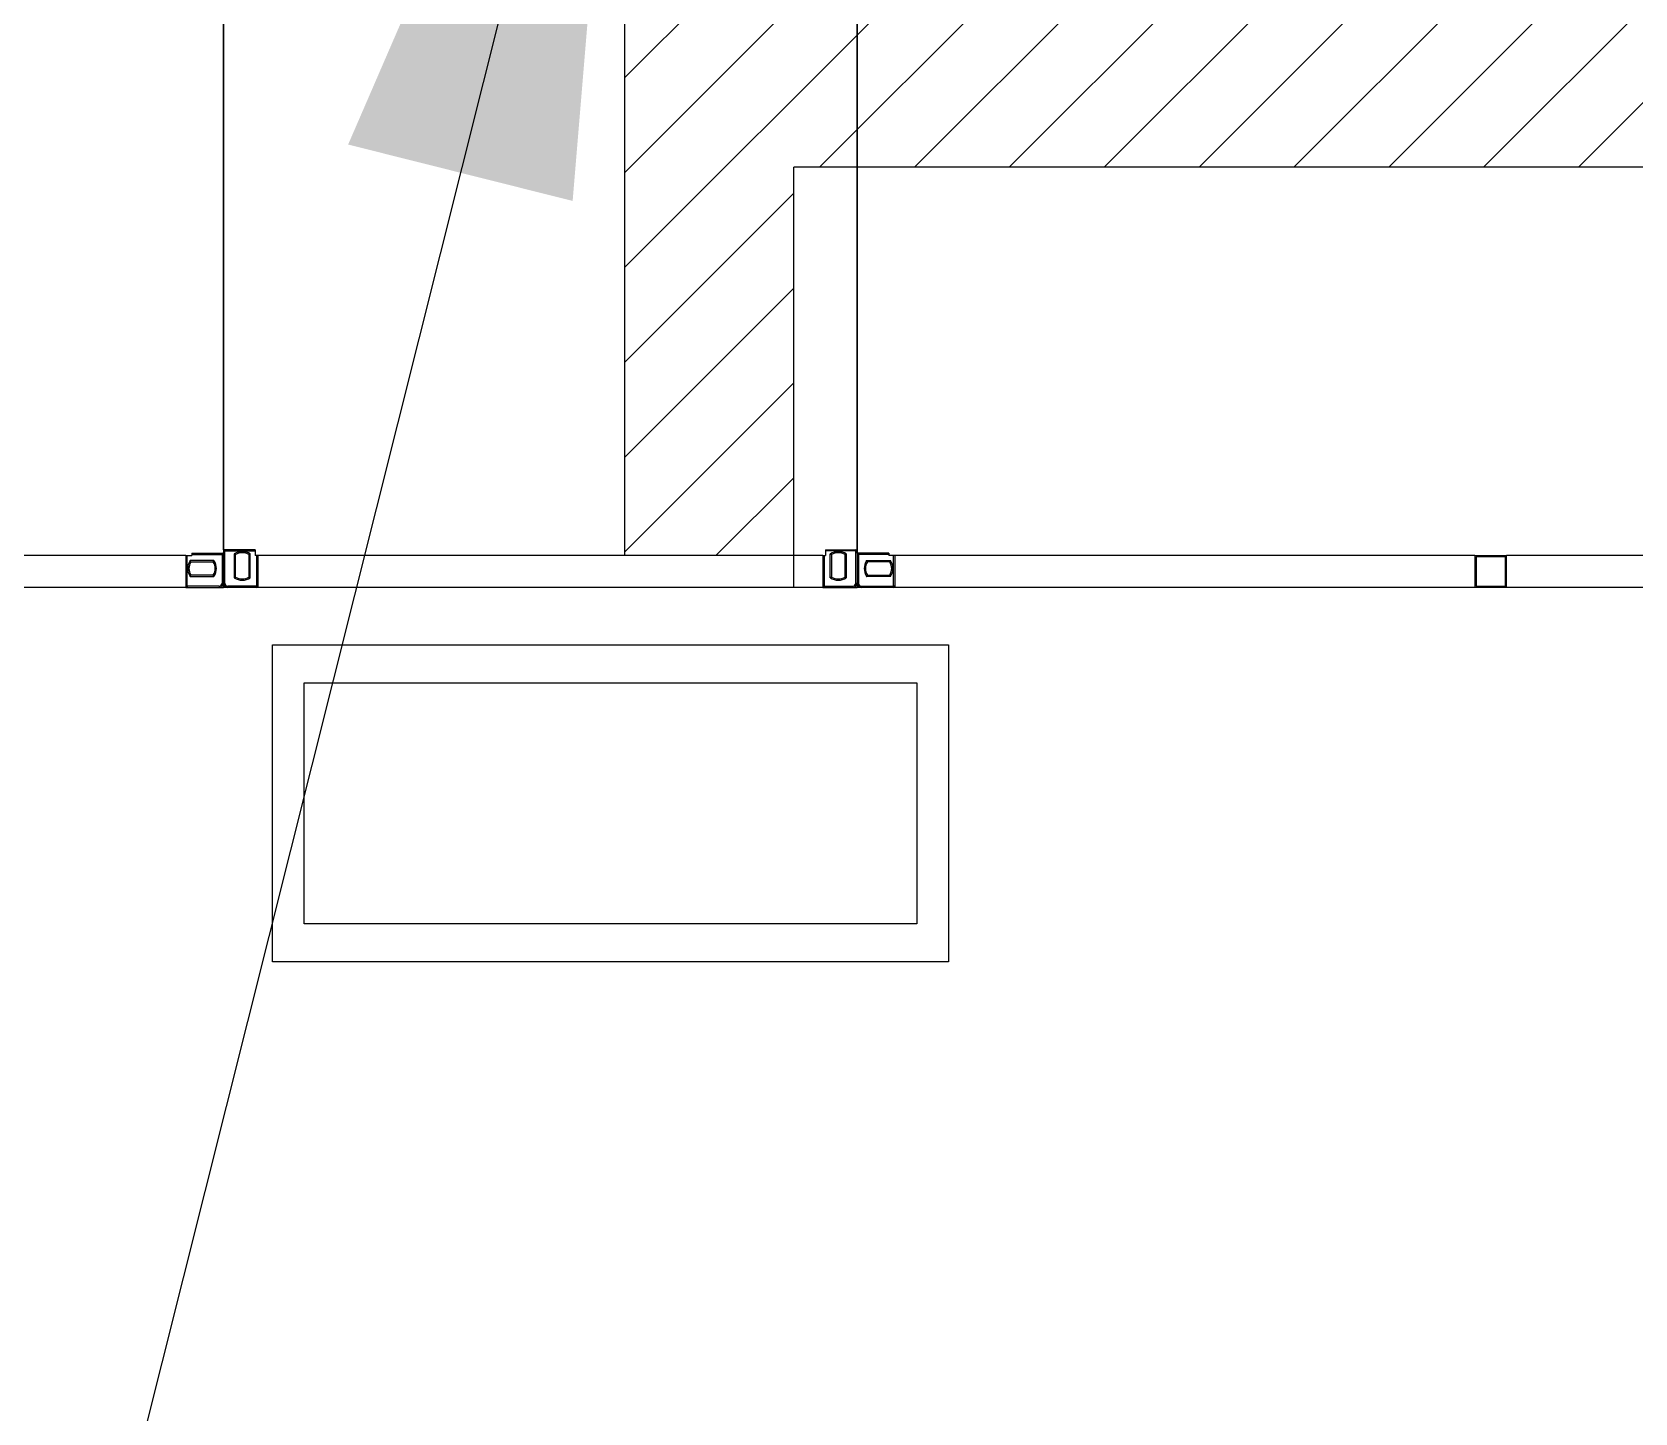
# Model space of a CAD drawing. Header units: millimetres. Extents: x 0 to 153097, y 17753 to 125268.
# Drawn here: x 61981.1 to 62436.4, y 62446.8 to 62838.9 of the extents above; entities that cross this region are included whole.
import ezdxf

# ---------------------------------------------------------------- set-up
doc = ezdxf.new("R2010")
doc.units = ezdxf.units.MM
doc.header["$LTSCALE"] = 50
for name, color, linetype in [('DIM-SCALE', 7, 'Continuous'), ('EQ', 2, 'Continuous'), ('EQUIP', 2, 'Continuous')]:
    doc.layers.add(name, color=color, linetype=linetype)
doc.styles.add('Arial', font='arial.ttf')
doc.dimstyles.new('일반도면_0050', dxfattribs={"dimtxt": 200, "dimasz": 200, "dimexe": 50, "dimexo": 250, "dimgap": 75, "dimtad": 1, "dimdec": 0, "dimzin": 0, "dimdsep": 46, "dimtxsty": 'Arial', "dimcen": -250, "dimclrd": 7, "dimclre": 7, "dimclrt": 2, "dimadec": 0, "dimazin": 0, "dimtfac": 1, "dimtdec": 0, "dimtix": 1, "dimtmove": 2, "dimatfit": 3, "dimfxl": 1, "dimtolj": 1, "dimtzin": 0, "dimarcsym": 0})

# ---------------------------------------------------------------- blocks, each defined once
blk = doc.blocks.new('KEY PLAN_NEW')
h = blk.add_hatch()
h.set_pattern_fill('ANSI31', color=253, scale=2)
h.set_pattern_definition([(45, (-1396.921, -1800.0236), (-4.490128, 4.490128), [])])
edge = h.paths.add_edge_path()
edge.add_line((-2006.86, -1075.94), (-2006.86, -1091.94))
edge.add_line((-2006.86, -1091.94), (-2067.86, -1091.94))
edge.add_line((-2067.86, -1091.94), (-2067.86, -1375.94))
edge.add_line((-2067.86, -1375.94), (-2006.86, -1375.94))
edge.add_line((-2006.86, -1375.94), (-2006.86, -1391.94))
edge.add_line((-2006.86, -1391.94), (-2007.86, -1391.94))
edge.add_line((-2007.86, -1391.94), (-2007.86, -1488.94))
edge.add_line((-2007.86, -1488.94), (-2008.31, -1488.94))
edge.add_arc((-2028.72, -1493.5), 20.91, 12.5777, 76.5787)
edge.add_line((-2023.86, -1473.16), (-2023.86, -1391.94))
edge.add_line((-2023.86, -1391.94), (-2247.86, -1391.94))
edge.add_line((-2247.86, -1391.94), (-2247.86, -1488.94))
edge.add_line((-2247.86, -1488.94), (-2263.86, -1488.94))
edge.add_line((-2263.86, -1488.94), (-2263.86, -1452.18))
edge.add_line((-2263.86, -1452.18), (-2549.86, -1452.18))
edge.add_line((-2549.86, -1452.18), (-2549.86, -1488.94))
edge.add_line((-2549.86, -1488.94), (-2565.86, -1488.94))
edge.add_line((-2565.86, -1488.94), (-2565.86, -1427.94))
edge.add_line((-2565.86, -1427.94), (-2720.86, -1427.94))
edge.add_line((-2720.86, -1427.94), (-2720.86, -1411.94))
edge.add_line((-2720.86, -1411.94), (-2623.86, -1411.94))
edge.add_line((-2623.86, -1411.94), (-2623.86, -1075.94))
edge.add_line((-2623.86, -1075.94), (-2563.86, -1075.94))
edge.add_line((-2563.86, -1075.94), (-2563.86, -1071.94))
edge.add_line((-2563.86, -1071.94), (-2547.86, -1071.94))
edge.add_line((-2547.86, -1071.94), (-2547.86, -1091.94))
edge.add_line((-2547.86, -1091.94), (-2607.86, -1091.94))
edge.add_line((-2607.86, -1091.94), (-2607.86, -1411.94))
edge.add_line((-2607.86, -1411.94), (-2549.86, -1411.94))
edge.add_line((-2549.86, -1411.94), (-2549.86, -1436.18))
edge.add_line((-2549.86, -1436.18), (-2263.86, -1436.18))
edge.add_line((-2263.86, -1436.18), (-2263.86, -1375.94))
edge.add_line((-2263.86, -1375.94), (-2083.86, -1375.94))
edge.add_line((-2083.86, -1375.94), (-2083.86, -1075.94))
edge.add_line((-2083.86, -1075.94), (-2006.86, -1075.94))
at = {"color": 253}
for p, q in [((-2603.86, -1488.38, 46), (-2603.86, -1375.5, 46)), ((-2543.86, -1375.5, 46), (-2543.86, -1488.38, 46)), ((-2565.86, -1488.94, 46), (-2565.86, -1427.94, 46)), ((-2603.86, -1435.18, 46), (-2603.86, -1488.7, 46)), ((-2543.86, -1488.7, 46), (-2543.86, -1435.18, 46)), ((-2263.86, -1452.18, 46), (-2549.86, -1452.18, 46)), ((-2549.86, -1488.94, 46), (-2549.86, -1452.18, 46)), ((-2606.86, -1488.7, 46), (-2606.86, -1488.94, 46)), ((-2603.86, -1488.38, 46), (-2603.86, -1491.94, 46)), ((-2603.86, -1488.7, 46), (-2603.86, -1491.94, 46)), ((-2600.86, -1488.38, 46), (-2600.86, -1488.94, 46)), ((-2546.86, -1488.38, 46), (-2546.86, -1488.94, 46)), ((-2543.86, -1488.38, 46), (-2543.86, -1491.94, 46)), ((-2543.86, -1488.7, 46), (-2543.86, -1491.94, 46)), ((-2540.86, -1488.7, 46), (-2540.86, -1488.94, 46)), ((-2607.42, -1488.94, 46), (-2662.36, -1488.94, 46)), ((-2607.42, -1488.94, 46), (-2606.86, -1488.94, 46)), ((-2600.62, -1488.94, 46), (-2600.86, -1488.94, 46)), ((-2547.1, -1488.94, 46), (-2600.62, -1488.94, 46)), ((-2549.86, -1488.94, 46), (-2565.86, -1488.94, 46)), ((-2549.86, -1491.94, 46), (-2549.86, -1488.94, 46)), ((-2547.1, -1488.94, 46), (-2546.86, -1488.94, 46)), ((-2540.3, -1488.94, 46), (-2540.86, -1488.94, 46)), ((-2485.36, -1488.94, 46), (-2540.3, -1488.94, 46)), ((-2485.36, -1488.94, 46), (-2482.36, -1488.94, 46)), ((-2485.36, -1488.94, 46), (-2485.36, -1491.94, 46)), ((-2482.48, -1489.06, 46), (-2485.24, -1489.06, 46)), ((-2485.24, -1489.06, 46), (-2485.24, -1491.82, 46)), ((-2482.48, -1491.82, 46), (-2482.48, -1489.06, 46)), ((-2482.36, -1491.94, 46), (-2482.36, -1488.94, 46)), ((-2425.36, -1488.94, 46), (-2482.36, -1488.94, 46)), ((-2607.42, -1491.94, 46), (-2720.3, -1491.94, 46)), ((-2607.42, -1491.94, 46), (-2603.86, -1491.94, 46)), ((-2600.62, -1491.94, 46), (-2603.86, -1491.94, 46)), ((-2547.1, -1491.94, 46), (-2600.62, -1491.94, 46)), ((-2547.1, -1491.94, 46), (-2543.86, -1491.94, 46)), ((-2540.3, -1491.94, 46), (-2543.86, -1491.94, 46)), ((-2247.42, -1491.94, 46), (-2540.3, -1491.94, 46)), ((-2485.24, -1491.82, 46), (-2482.48, -1491.82, 46)), ((-2485.24, -1491.82, 46), (-2482.48, -1491.82, 46))]:
    blk.add_line(p, q, dxfattribs=at)
at = {"color": 253, "linetype": 'Continuous'}
for p, q in [((-2606.86, -1488.7, 46), (-2603.86, -1488.7, 46)), ((-2606.86, -1488.82, 46), (-2603.98, -1488.82, 46)), ((-2603.98, -1488.7, 46), (-2603.98, -1488.82, 46)), ((-2603.86, -1488.82, 46), (-2603.98, -1488.82, 46)), ((-2603.98, -1488.82, 46), (-2603.98, -1491.53, 46)), ((-2600.86, -1488.38, 46), (-2603.86, -1488.38, 46)), ((-2603.74, -1488.5, 46), (-2603.86, -1488.5, 46)), ((-2603.74, -1488.38, 46), (-2603.74, -1488.5, 46)), ((-2603.74, -1488.5, 46), (-2600.86, -1488.5, 46)), ((-2603.74, -1491.53, 46), (-2603.74, -1488.5, 46)), ((-2602.84, -1488.78, 46), (-2602.84, -1491.04, 46)), ((-2602.72, -1490.98, 46), (-2602.72, -1488.85, 46)), ((-2601.45, -1488.85, 46), (-2601.45, -1490.98, 46)), ((-2601.33, -1491.04, 46), (-2601.33, -1488.78, 46)), ((-2546.86, -1488.38, 46), (-2543.86, -1488.38, 46)), ((-2543.98, -1488.5, 46), (-2546.86, -1488.5, 46)), ((-2546.4, -1491.04, 46), (-2546.4, -1488.78, 46)), ((-2546.28, -1488.85, 46), (-2546.28, -1490.98, 46)), ((-2545.01, -1490.98, 46), (-2545.01, -1488.85, 46)), ((-2544.89, -1488.78, 46), (-2544.89, -1491.04, 46)), ((-2543.98, -1488.38, 46), (-2543.98, -1488.5, 46)), ((-2543.98, -1488.5, 46), (-2543.86, -1488.5, 46)), ((-2543.98, -1491.53, 46), (-2543.98, -1488.5, 46)), ((-2540.86, -1488.7, 46), (-2543.86, -1488.7, 46)), ((-2543.86, -1488.82, 46), (-2543.74, -1488.82, 46)), ((-2543.74, -1488.7, 46), (-2543.74, -1488.82, 46)), ((-2540.86, -1488.82, 46), (-2543.74, -1488.82, 46)), ((-2543.74, -1488.82, 46), (-2543.74, -1491.53, 46)), ((-2607.42, -1488.94, 46), (-2607.42, -1491.94, 46)), ((-2607.3, -1491.82, 46), (-2607.3, -1488.94, 46)), ((-2604.76, -1489.41, 46), (-2607.02, -1489.41, 46)), ((-2606.96, -1489.53, 46), (-2604.83, -1489.53, 46)), ((-2600.74, -1488.94, 46), (-2600.74, -1491.82, 46)), ((-2600.62, -1488.94, 46), (-2600.62, -1491.94, 46)), ((-2547.1, -1488.94, 46), (-2547.1, -1491.94, 46)), ((-2546.98, -1488.94, 46), (-2546.98, -1491.82, 46)), ((-2542.96, -1489.41, 46), (-2540.7, -1489.41, 46)), ((-2540.77, -1489.53, 46), (-2542.9, -1489.53, 46)), ((-2540.42, -1491.82, 46), (-2540.42, -1488.94, 46)), ((-2540.3, -1488.94, 46), (-2540.3, -1491.94, 46)), ((-2607.42, -1491.82, 46), (-2607.3, -1491.82, 46)), ((-2607.3, -1491.82, 46), (-2607.3, -1491.94, 46)), ((-2604.27, -1491.82, 46), (-2607.3, -1491.82, 46)), ((-2607.02, -1490.92, 46), (-2604.76, -1490.92, 46)), ((-2604.83, -1490.8, 46), (-2606.96, -1490.8, 46)), ((-2604.27, -1491.82, 46), (-2604.27, -1491.94, 46)), ((-2603.98, -1491.53, 46), (-2603.86, -1491.53, 46)), ((-2603.98, -1491.82, 46), (-2603.98, -1491.82, 46)), ((-2603.98, -1491.82, 46), (-2603.98, -1491.82, 46)), ((-2603.74, -1491.53, 46), (-2603.86, -1491.53, 46)), ((-2603.74, -1491.82, 46), (-2603.74, -1491.82, 46)), ((-2603.74, -1491.82, 46), (-2603.74, -1491.82, 46)), ((-2603.45, -1491.82, 46), (-2603.45, -1491.94, 46)), ((-2600.74, -1491.82, 46), (-2603.45, -1491.82, 46)), ((-2600.74, -1491.94, 46), (-2600.74, -1491.82, 46)), ((-2600.62, -1491.82, 46), (-2600.74, -1491.82, 46)), ((-2547.1, -1491.82, 46), (-2546.98, -1491.82, 46)), ((-2546.98, -1491.94, 46), (-2546.98, -1491.82, 46)), ((-2546.98, -1491.82, 46), (-2544.27, -1491.82, 46)), ((-2544.27, -1491.82, 46), (-2544.27, -1491.94, 46)), ((-2543.98, -1491.53, 46), (-2543.86, -1491.53, 46)), ((-2543.98, -1491.82, 46), (-2543.98, -1491.82, 46)), ((-2543.98, -1491.82, 46), (-2543.98, -1491.82, 46)), ((-2543.74, -1491.53, 46), (-2543.86, -1491.53, 46)), ((-2543.74, -1491.82, 46), (-2543.74, -1491.82, 46)), ((-2543.74, -1491.82, 46), (-2543.74, -1491.82, 46)), ((-2543.45, -1491.82, 46), (-2543.45, -1491.94, 46)), ((-2543.45, -1491.82, 46), (-2540.42, -1491.82, 46)), ((-2540.7, -1490.92, 46), (-2542.96, -1490.92, 46)), ((-2542.9, -1490.8, 46), (-2540.77, -1490.8, 46)), ((-2540.3, -1491.82, 46), (-2540.42, -1491.82, 46)), ((-2540.42, -1491.82, 46), (-2540.42, -1491.94, 46))]:
    blk.add_line(p, q, dxfattribs=at)
for centre, radius, start, end in [((-2603.98, -1488.82, 46), 0.12, 0, 90), ((-2603.74, -1488.5, 46), 0.12, 90, 180), ((-2602.08, -1489.91, 46), 1.36, 56.2792, 123.7208), ((-2602.08, -1489.91, 46), 1.24, 59.1964, 120.8036), ((-2545.64, -1489.91, 46), 1.36, 56.2792, 123.7208), ((-2545.64, -1489.91, 46), 1.24, 59.1964, 120.8036), ((-2543.98, -1488.5, 46), 0.12, 0, 90), ((-2543.74, -1488.82, 46), 0.12, 90, 180), ((-2605.89, -1490.16, 46), 1.36, 146.2792, 213.7208), ((-2605.89, -1490.16, 46), 1.24, 149.1964, 210.8036), ((-2605.89, -1490.16, 46), 1.24, 329.1964, 30.8036), ((-2605.89, -1490.16, 46), 1.36, 326.2792, 33.7208), ((-2541.83, -1490.16, 46), 1.36, 146.2792, 213.7208), ((-2541.83, -1490.16, 46), 1.24, 149.1964, 210.8036), ((-2541.83, -1490.16, 46), 1.24, 329.1964, 30.8036), ((-2541.83, -1490.16, 46), 1.36, 326.2792, 33.7208), ((-2607.3, -1491.82, 46), 0.12, 180, 270), ((-2604.27, -1491.53, 46), 0.41, 270, 0), ((-2604.27, -1491.53, 46), 0.29, 270, 0), ((-2603.45, -1491.53, 46), 0.41, 180, 270), ((-2603.45, -1491.53, 46), 0.29, 180, 270), ((-2602.08, -1489.91, 46), 1.36, 236.2792, 303.7208), ((-2602.08, -1489.91, 46), 1.24, 239.1964, 300.8036), ((-2600.74, -1491.82, 46), 0.12, 270, 0), ((-2546.98, -1491.82, 46), 0.12, 180, 270), ((-2545.64, -1489.91, 46), 1.36, 236.2792, 303.7208), ((-2545.64, -1489.91, 46), 1.24, 239.1964, 300.8036), ((-2544.27, -1491.53, 46), 0.41, 270, 0), ((-2544.27, -1491.53, 46), 0.29, 270, 0), ((-2543.45, -1491.53, 46), 0.41, 180, 270), ((-2543.45, -1491.53, 46), 0.29, 180, 270), ((-2540.42, -1491.82, 46), 0.12, 270, 0)]:
    blk.add_arc(centre, radius, start, end, dxfattribs=at)
for points, knots in [([(-2602.84, -1488.78, 46), (-2602.84, -1488.78, 46), (-2602.84, -1488.78, 46), (-2602.83, -1488.78, 46), (-2602.83, -1488.78, 46), (-2602.83, -1488.78, 46), (-2602.83, -1488.79, 46), (-2602.83, -1488.79, 46), (-2602.82, -1488.79, 46), (-2602.82, -1488.79, 46), (-2602.81, -1488.8, 46), (-2602.81, -1488.8, 46), (-2602.8, -1488.8, 46), (-2602.8, -1488.8, 46), (-2602.8, -1488.8, 46), (-2602.8, -1488.8, 46), (-2602.79, -1488.81, 46), (-2602.79, -1488.81, 46), (-2602.79, -1488.81, 46), (-2602.79, -1488.81, 46), (-2602.78, -1488.81, 46), (-2602.78, -1488.82, 46), (-2602.77, -1488.82, 46), (-2602.77, -1488.82, 46), (-2602.76, -1488.82, 46), (-2602.76, -1488.82, 46), (-2602.76, -1488.82, 46), (-2602.76, -1488.82, 46), (-2602.76, -1488.83, 46), (-2602.76, -1488.83, 46), (-2602.75, -1488.83, 46), (-2602.75, -1488.83, 46), (-2602.74, -1488.83, 46), (-2602.74, -1488.83, 46), (-2602.74, -1488.84, 46), (-2602.74, -1488.84, 46), (-2602.74, -1488.84, 46), (-2602.74, -1488.84, 46), (-2602.73, -1488.84, 46), (-2602.73, -1488.84, 46), (-2602.73, -1488.84, 46), (-2602.73, -1488.84, 46), (-2602.73, -1488.84, 46), (-2602.72, -1488.84, 46), (-2602.72, -1488.85, 46), (-2602.72, -1488.85, 46), (-2602.72, -1488.85, 46), (-2602.72, -1488.85, 46), (-2602.72, -1488.85, 46), (-2602.72, -1488.85, 46), (-2602.72, -1488.85, 46), (-2602.72, -1488.85, 46), (-2602.72, -1488.85, 46), (-2602.72, -1488.85, 46)], [0, 0, 0, 0, 0.00782, 0.00782, 0.015639, 0.031279, 0.031279, 0.062557, 0.062557, 0.125114, 0.125114, 0.187671, 0.187671, 0.21895, 0.21895, 0.234589, 0.234589, 0.250228, 0.250228, 0.312785, 0.312785, 0.375342, 0.375342, 0.437899, 0.437899, 0.453538, 0.453538, 0.469178, 0.469178, 0.500456, 0.500456, 0.563013, 0.563013, 0.62557, 0.62557, 0.641209, 0.641209, 0.656849, 0.656849, 0.688127, 0.688127, 0.750684, 0.750684, 0.813241, 0.813241, 0.828881, 0.828881, 0.84452, 0.84452, 0.875798, 0.875798, 0.938355, 1, 1, 1, 1]), ([(-2601.45, -1488.85, 46), (-2601.45, -1488.85, 46), (-2601.45, -1488.85, 46), (-2601.45, -1488.85, 46), (-2601.44, -1488.85, 46), (-2601.44, -1488.85, 46), (-2601.44, -1488.85, 46), (-2601.44, -1488.85, 46), (-2601.44, -1488.85, 46), (-2601.44, -1488.85, 46), (-2601.44, -1488.84, 46), (-2601.44, -1488.84, 46), (-2601.43, -1488.84, 46), (-2601.43, -1488.84, 46), (-2601.43, -1488.84, 46), (-2601.43, -1488.84, 46), (-2601.43, -1488.84, 46), (-2601.43, -1488.84, 46), (-2601.43, -1488.84, 46), (-2601.43, -1488.84, 46), (-2601.42, -1488.83, 46), (-2601.42, -1488.83, 46), (-2601.41, -1488.83, 46), (-2601.41, -1488.83, 46), (-2601.41, -1488.83, 46), (-2601.41, -1488.83, 46), (-2601.4, -1488.82, 46), (-2601.4, -1488.82, 46), (-2601.4, -1488.82, 46), (-2601.4, -1488.82, 46), (-2601.4, -1488.82, 46), (-2601.39, -1488.82, 46), (-2601.39, -1488.82, 46), (-2601.38, -1488.81, 46), (-2601.38, -1488.81, 46), (-2601.37, -1488.81, 46), (-2601.37, -1488.81, 46), (-2601.37, -1488.81, 46), (-2601.37, -1488.8, 46), (-2601.37, -1488.8, 46), (-2601.36, -1488.8, 46), (-2601.36, -1488.8, 46), (-2601.36, -1488.8, 46), (-2601.35, -1488.8, 46), (-2601.35, -1488.79, 46), (-2601.34, -1488.79, 46), (-2601.34, -1488.79, 46), (-2601.33, -1488.79, 46), (-2601.33, -1488.78, 46), (-2601.33, -1488.78, 46), (-2601.33, -1488.78, 46), (-2601.33, -1488.78, 46), (-2601.33, -1488.78, 46), (-2601.33, -1488.78, 46)], [0, 0, 0, 0, 0.06206, 0.12459, 0.12459, 0.155854, 0.155854, 0.171487, 0.171487, 0.187119, 0.187119, 0.249648, 0.249648, 0.312178, 0.312178, 0.343442, 0.343442, 0.359075, 0.359075, 0.374707, 0.374707, 0.437236, 0.437236, 0.499766, 0.499766, 0.53103, 0.53103, 0.546663, 0.546663, 0.562295, 0.562295, 0.624824, 0.624824, 0.687353, 0.687353, 0.749883, 0.749883, 0.765515, 0.765515, 0.781147, 0.781147, 0.812412, 0.812412, 0.874941, 0.874941, 0.937471, 0.937471, 0.968735, 0.968735, 0.984368, 0.992184, 0.992184, 1, 1, 1, 1]), ([(-2546.28, -1488.85, 46), (-2546.28, -1488.85, 46), (-2546.28, -1488.85, 46), (-2546.28, -1488.85, 46), (-2546.28, -1488.85, 46), (-2546.28, -1488.85, 46), (-2546.28, -1488.85, 46), (-2546.28, -1488.85, 46), (-2546.28, -1488.85, 46), (-2546.28, -1488.85, 46), (-2546.28, -1488.84, 46), (-2546.29, -1488.84, 46), (-2546.29, -1488.84, 46), (-2546.29, -1488.84, 46), (-2546.29, -1488.84, 46), (-2546.29, -1488.84, 46), (-2546.3, -1488.84, 46), (-2546.3, -1488.84, 46), (-2546.3, -1488.84, 46), (-2546.3, -1488.84, 46), (-2546.3, -1488.83, 46), (-2546.3, -1488.83, 46), (-2546.31, -1488.83, 46), (-2546.31, -1488.83, 46), (-2546.32, -1488.83, 46), (-2546.32, -1488.83, 46), (-2546.32, -1488.82, 46), (-2546.32, -1488.82, 46), (-2546.32, -1488.82, 46), (-2546.32, -1488.82, 46), (-2546.33, -1488.82, 46), (-2546.33, -1488.82, 46), (-2546.34, -1488.82, 46), (-2546.34, -1488.81, 46), (-2546.35, -1488.81, 46), (-2546.35, -1488.81, 46), (-2546.35, -1488.81, 46), (-2546.35, -1488.81, 46), (-2546.36, -1488.8, 46), (-2546.36, -1488.8, 46), (-2546.36, -1488.8, 46), (-2546.36, -1488.8, 46), (-2546.37, -1488.8, 46), (-2546.37, -1488.8, 46), (-2546.38, -1488.79, 46), (-2546.38, -1488.79, 46), (-2546.39, -1488.79, 46), (-2546.39, -1488.79, 46), (-2546.39, -1488.78, 46), (-2546.39, -1488.78, 46), (-2546.39, -1488.78, 46), (-2546.4, -1488.78, 46), (-2546.4, -1488.78, 46), (-2546.4, -1488.78, 46)], [0, 0, 0, 0, 0.06206, 0.12459, 0.12459, 0.155854, 0.155854, 0.171487, 0.171487, 0.187119, 0.187119, 0.249648, 0.249648, 0.312178, 0.312178, 0.343442, 0.343442, 0.359075, 0.359075, 0.374707, 0.374707, 0.437236, 0.437236, 0.499766, 0.499766, 0.53103, 0.53103, 0.546663, 0.546663, 0.562295, 0.562295, 0.624824, 0.624824, 0.687353, 0.687353, 0.749883, 0.749883, 0.765515, 0.765515, 0.781147, 0.781147, 0.812412, 0.812412, 0.874941, 0.874941, 0.937471, 0.937471, 0.968735, 0.968735, 0.984368, 0.992184, 0.992184, 1, 1, 1, 1]), ([(-2544.89, -1488.78, 46), (-2544.89, -1488.78, 46), (-2544.89, -1488.78, 46), (-2544.89, -1488.78, 46), (-2544.89, -1488.78, 46), (-2544.89, -1488.78, 46), (-2544.89, -1488.79, 46), (-2544.9, -1488.79, 46), (-2544.9, -1488.79, 46), (-2544.91, -1488.79, 46), (-2544.91, -1488.8, 46), (-2544.92, -1488.8, 46), (-2544.92, -1488.8, 46), (-2544.92, -1488.8, 46), (-2544.93, -1488.8, 46), (-2544.93, -1488.8, 46), (-2544.93, -1488.81, 46), (-2544.93, -1488.81, 46), (-2544.93, -1488.81, 46), (-2544.94, -1488.81, 46), (-2544.94, -1488.81, 46), (-2544.95, -1488.82, 46), (-2544.95, -1488.82, 46), (-2544.96, -1488.82, 46), (-2544.96, -1488.82, 46), (-2544.96, -1488.82, 46), (-2544.96, -1488.82, 46), (-2544.96, -1488.82, 46), (-2544.97, -1488.83, 46), (-2544.97, -1488.83, 46), (-2544.97, -1488.83, 46), (-2544.97, -1488.83, 46), (-2544.98, -1488.83, 46), (-2544.98, -1488.83, 46), (-2544.99, -1488.84, 46), (-2544.99, -1488.84, 46), (-2544.99, -1488.84, 46), (-2544.99, -1488.84, 46), (-2544.99, -1488.84, 46), (-2544.99, -1488.84, 46), (-2544.99, -1488.84, 46), (-2544.99, -1488.84, 46), (-2545, -1488.84, 46), (-2545, -1488.84, 46), (-2545, -1488.85, 46), (-2545, -1488.85, 46), (-2545, -1488.85, 46), (-2545, -1488.85, 46), (-2545, -1488.85, 46), (-2545, -1488.85, 46), (-2545.01, -1488.85, 46), (-2545.01, -1488.85, 46), (-2545.01, -1488.85, 46), (-2545.01, -1488.85, 46)], [0, 0, 0, 0, 0.00782, 0.00782, 0.015639, 0.031279, 0.031279, 0.062557, 0.062557, 0.125114, 0.125114, 0.187671, 0.187671, 0.21895, 0.21895, 0.234589, 0.234589, 0.250228, 0.250228, 0.312785, 0.312785, 0.375342, 0.375342, 0.437899, 0.437899, 0.453538, 0.453538, 0.469178, 0.469178, 0.500456, 0.500456, 0.563013, 0.563013, 0.62557, 0.62557, 0.641209, 0.641209, 0.656849, 0.656849, 0.688127, 0.688127, 0.750684, 0.750684, 0.813241, 0.813241, 0.828881, 0.828881, 0.84452, 0.84452, 0.875798, 0.875798, 0.938355, 1, 1, 1, 1]), ([(-2606.96, -1489.53, 46), (-2606.96, -1489.53, 46), (-2606.96, -1489.53, 46), (-2606.96, -1489.53, 46), (-2606.96, -1489.53, 46), (-2606.96, -1489.53, 46), (-2606.96, -1489.52, 46), (-2606.96, -1489.52, 46), (-2606.96, -1489.52, 46), (-2606.96, -1489.52, 46), (-2606.96, -1489.52, 46), (-2606.96, -1489.52, 46), (-2606.96, -1489.52, 46), (-2606.96, -1489.51, 46), (-2606.97, -1489.51, 46), (-2606.97, -1489.51, 46), (-2606.97, -1489.51, 46), (-2606.97, -1489.51, 46), (-2606.97, -1489.51, 46), (-2606.97, -1489.51, 46), (-2606.97, -1489.5, 46), (-2606.97, -1489.5, 46), (-2606.98, -1489.5, 46), (-2606.98, -1489.49, 46), (-2606.98, -1489.49, 46), (-2606.98, -1489.49, 46), (-2606.98, -1489.49, 46), (-2606.98, -1489.48, 46), (-2606.98, -1489.48, 46), (-2606.98, -1489.48, 46), (-2606.98, -1489.48, 46), (-2606.99, -1489.48, 46), (-2606.99, -1489.47, 46), (-2606.99, -1489.47, 46), (-2607, -1489.46, 46), (-2607, -1489.46, 46), (-2607, -1489.45, 46), (-2607, -1489.45, 46), (-2607, -1489.45, 46), (-2607, -1489.45, 46), (-2607, -1489.45, 46), (-2607, -1489.44, 46), (-2607.01, -1489.44, 46), (-2607.01, -1489.43, 46), (-2607.01, -1489.43, 46), (-2607.02, -1489.42, 46), (-2607.02, -1489.42, 46), (-2607.02, -1489.42, 46), (-2607.02, -1489.41, 46), (-2607.02, -1489.41, 46), (-2607.02, -1489.41, 46), (-2607.02, -1489.41, 46), (-2607.02, -1489.41, 46), (-2607.02, -1489.41, 46)], [0, 0, 0, 0, 0.06206, 0.12459, 0.12459, 0.155854, 0.155854, 0.171487, 0.171487, 0.187119, 0.187119, 0.249648, 0.249648, 0.312178, 0.312178, 0.343442, 0.343442, 0.359075, 0.359075, 0.374707, 0.374707, 0.437236, 0.437236, 0.499766, 0.499766, 0.53103, 0.53103, 0.546663, 0.546663, 0.562295, 0.562295, 0.624824, 0.624824, 0.687353, 0.687353, 0.749883, 0.749883, 0.765515, 0.765515, 0.781147, 0.781147, 0.812412, 0.812412, 0.874941, 0.874941, 0.937471, 0.937471, 0.968735, 0.968735, 0.984368, 0.992184, 0.992184, 1, 1, 1, 1]), ([(-2604.83, -1489.53, 46), (-2604.83, -1489.53, 46), (-2604.83, -1489.53, 46), (-2604.83, -1489.53, 46), (-2604.82, -1489.53, 46), (-2604.82, -1489.53, 46), (-2604.82, -1489.52, 46), (-2604.82, -1489.52, 46), (-2604.82, -1489.52, 46), (-2604.82, -1489.52, 46), (-2604.82, -1489.52, 46), (-2604.82, -1489.52, 46), (-2604.82, -1489.52, 46), (-2604.82, -1489.51, 46), (-2604.82, -1489.51, 46), (-2604.82, -1489.51, 46), (-2604.82, -1489.51, 46), (-2604.82, -1489.51, 46), (-2604.81, -1489.51, 46), (-2604.81, -1489.51, 46), (-2604.81, -1489.5, 46), (-2604.81, -1489.5, 46), (-2604.81, -1489.5, 46), (-2604.81, -1489.49, 46), (-2604.8, -1489.49, 46), (-2604.8, -1489.49, 46), (-2604.8, -1489.49, 46), (-2604.8, -1489.48, 46), (-2604.8, -1489.48, 46), (-2604.8, -1489.48, 46), (-2604.8, -1489.48, 46), (-2604.8, -1489.48, 46), (-2604.79, -1489.47, 46), (-2604.79, -1489.47, 46), (-2604.79, -1489.46, 46), (-2604.79, -1489.46, 46), (-2604.78, -1489.45, 46), (-2604.78, -1489.45, 46), (-2604.78, -1489.45, 46), (-2604.78, -1489.45, 46), (-2604.78, -1489.45, 46), (-2604.78, -1489.44, 46), (-2604.78, -1489.44, 46), (-2604.77, -1489.43, 46), (-2604.77, -1489.43, 46), (-2604.77, -1489.42, 46), (-2604.77, -1489.42, 46), (-2604.76, -1489.42, 46), (-2604.76, -1489.41, 46), (-2604.76, -1489.41, 46), (-2604.76, -1489.41, 46), (-2604.76, -1489.41, 46), (-2604.76, -1489.41, 46), (-2604.76, -1489.41, 46)], [0, 0, 0, 0, 0.06206, 0.12459, 0.12459, 0.155854, 0.155854, 0.171487, 0.171487, 0.187119, 0.187119, 0.249648, 0.249648, 0.312178, 0.312178, 0.343442, 0.343442, 0.359075, 0.359075, 0.374707, 0.374707, 0.437236, 0.437236, 0.499766, 0.499766, 0.53103, 0.53103, 0.546663, 0.546663, 0.562295, 0.562295, 0.624824, 0.624824, 0.687353, 0.687353, 0.749883, 0.749883, 0.765515, 0.765515, 0.781147, 0.781147, 0.812412, 0.812412, 0.874941, 0.874941, 0.937471, 0.937471, 0.968735, 0.968735, 0.984368, 0.992184, 0.992184, 1, 1, 1, 1]), ([(-2542.9, -1489.53, 46), (-2542.9, -1489.53, 46), (-2542.9, -1489.53, 46), (-2542.9, -1489.53, 46), (-2542.9, -1489.53, 46), (-2542.9, -1489.53, 46), (-2542.9, -1489.52, 46), (-2542.9, -1489.52, 46), (-2542.9, -1489.52, 46), (-2542.9, -1489.52, 46), (-2542.9, -1489.52, 46), (-2542.9, -1489.52, 46), (-2542.9, -1489.52, 46), (-2542.9, -1489.51, 46), (-2542.91, -1489.51, 46), (-2542.91, -1489.51, 46), (-2542.91, -1489.51, 46), (-2542.91, -1489.51, 46), (-2542.91, -1489.51, 46), (-2542.91, -1489.51, 46), (-2542.91, -1489.5, 46), (-2542.91, -1489.5, 46), (-2542.92, -1489.5, 46), (-2542.92, -1489.49, 46), (-2542.92, -1489.49, 46), (-2542.92, -1489.49, 46), (-2542.92, -1489.49, 46), (-2542.92, -1489.48, 46), (-2542.92, -1489.48, 46), (-2542.92, -1489.48, 46), (-2542.92, -1489.48, 46), (-2542.93, -1489.48, 46), (-2542.93, -1489.47, 46), (-2542.93, -1489.47, 46), (-2542.94, -1489.46, 46), (-2542.94, -1489.46, 46), (-2542.94, -1489.45, 46), (-2542.94, -1489.45, 46), (-2542.94, -1489.45, 46), (-2542.94, -1489.45, 46), (-2542.94, -1489.45, 46), (-2542.94, -1489.44, 46), (-2542.95, -1489.44, 46), (-2542.95, -1489.43, 46), (-2542.95, -1489.43, 46), (-2542.95, -1489.42, 46), (-2542.96, -1489.42, 46), (-2542.96, -1489.42, 46), (-2542.96, -1489.41, 46), (-2542.96, -1489.41, 46), (-2542.96, -1489.41, 46), (-2542.96, -1489.41, 46), (-2542.96, -1489.41, 46), (-2542.96, -1489.41, 46)], [0, 0, 0, 0, 0.06206, 0.12459, 0.12459, 0.155854, 0.155854, 0.171487, 0.171487, 0.187119, 0.187119, 0.249648, 0.249648, 0.312178, 0.312178, 0.343442, 0.343442, 0.359075, 0.359075, 0.374707, 0.374707, 0.437236, 0.437236, 0.499766, 0.499766, 0.53103, 0.53103, 0.546663, 0.546663, 0.562295, 0.562295, 0.624824, 0.624824, 0.687353, 0.687353, 0.749883, 0.749883, 0.765515, 0.765515, 0.781147, 0.781147, 0.812412, 0.812412, 0.874941, 0.874941, 0.937471, 0.937471, 0.968735, 0.968735, 0.984368, 0.992184, 0.992184, 1, 1, 1, 1]), ([(-2540.77, -1489.53, 46), (-2540.77, -1489.53, 46), (-2540.77, -1489.53, 46), (-2540.77, -1489.53, 46), (-2540.76, -1489.53, 46), (-2540.76, -1489.53, 46), (-2540.76, -1489.52, 46), (-2540.76, -1489.52, 46), (-2540.76, -1489.52, 46), (-2540.76, -1489.52, 46), (-2540.76, -1489.52, 46), (-2540.76, -1489.52, 46), (-2540.76, -1489.52, 46), (-2540.76, -1489.51, 46), (-2540.76, -1489.51, 46), (-2540.76, -1489.51, 46), (-2540.76, -1489.51, 46), (-2540.76, -1489.51, 46), (-2540.75, -1489.51, 46), (-2540.75, -1489.51, 46), (-2540.75, -1489.5, 46), (-2540.75, -1489.5, 46), (-2540.75, -1489.5, 46), (-2540.75, -1489.49, 46), (-2540.74, -1489.49, 46), (-2540.74, -1489.49, 46), (-2540.74, -1489.49, 46), (-2540.74, -1489.48, 46), (-2540.74, -1489.48, 46), (-2540.74, -1489.48, 46), (-2540.74, -1489.48, 46), (-2540.74, -1489.48, 46), (-2540.73, -1489.47, 46), (-2540.73, -1489.47, 46), (-2540.73, -1489.46, 46), (-2540.73, -1489.46, 46), (-2540.72, -1489.45, 46), (-2540.72, -1489.45, 46), (-2540.72, -1489.45, 46), (-2540.72, -1489.45, 46), (-2540.72, -1489.45, 46), (-2540.72, -1489.44, 46), (-2540.72, -1489.44, 46), (-2540.71, -1489.43, 46), (-2540.71, -1489.43, 46), (-2540.71, -1489.42, 46), (-2540.71, -1489.42, 46), (-2540.7, -1489.42, 46), (-2540.7, -1489.41, 46), (-2540.7, -1489.41, 46), (-2540.7, -1489.41, 46), (-2540.7, -1489.41, 46), (-2540.7, -1489.41, 46), (-2540.7, -1489.41, 46)], [0, 0, 0, 0, 0.06206, 0.12459, 0.12459, 0.155854, 0.155854, 0.171487, 0.171487, 0.187119, 0.187119, 0.249648, 0.249648, 0.312178, 0.312178, 0.343442, 0.343442, 0.359075, 0.359075, 0.374707, 0.374707, 0.437236, 0.437236, 0.499766, 0.499766, 0.53103, 0.53103, 0.546663, 0.546663, 0.562295, 0.562295, 0.624824, 0.624824, 0.687353, 0.687353, 0.749883, 0.749883, 0.765515, 0.765515, 0.781147, 0.781147, 0.812412, 0.812412, 0.874941, 0.874941, 0.937471, 0.937471, 0.968735, 0.968735, 0.984368, 0.992184, 0.992184, 1, 1, 1, 1]), ([(-2607.02, -1490.92, 46), (-2607.02, -1490.92, 46), (-2607.02, -1490.92, 46), (-2607.02, -1490.92, 46), (-2607.02, -1490.92, 46), (-2607.02, -1490.91, 46), (-2607.02, -1490.91, 46), (-2607.02, -1490.91, 46), (-2607.02, -1490.9, 46), (-2607.01, -1490.9, 46), (-2607.01, -1490.89, 46), (-2607.01, -1490.89, 46), (-2607, -1490.88, 46), (-2607, -1490.88, 46), (-2607, -1490.88, 46), (-2607, -1490.88, 46), (-2607, -1490.88, 46), (-2607, -1490.88, 46), (-2607, -1490.87, 46), (-2607, -1490.87, 46), (-2606.99, -1490.86, 46), (-2606.99, -1490.86, 46), (-2606.99, -1490.85, 46), (-2606.98, -1490.85, 46), (-2606.98, -1490.84, 46), (-2606.98, -1490.84, 46), (-2606.98, -1490.84, 46), (-2606.98, -1490.84, 46), (-2606.98, -1490.84, 46), (-2606.98, -1490.84, 46), (-2606.98, -1490.83, 46), (-2606.98, -1490.83, 46), (-2606.97, -1490.83, 46), (-2606.97, -1490.82, 46), (-2606.97, -1490.82, 46), (-2606.97, -1490.82, 46), (-2606.97, -1490.82, 46), (-2606.97, -1490.82, 46), (-2606.97, -1490.82, 46), (-2606.97, -1490.82, 46), (-2606.96, -1490.81, 46), (-2606.96, -1490.81, 46), (-2606.96, -1490.81, 46), (-2606.96, -1490.81, 46), (-2606.96, -1490.8, 46), (-2606.96, -1490.8, 46), (-2606.96, -1490.8, 46), (-2606.96, -1490.8, 46), (-2606.96, -1490.8, 46), (-2606.96, -1490.8, 46), (-2606.96, -1490.8, 46), (-2606.96, -1490.8, 46), (-2606.96, -1490.8, 46), (-2606.96, -1490.8, 46)], [0, 0, 0, 0, 0.00782, 0.00782, 0.015639, 0.031279, 0.031279, 0.062557, 0.062557, 0.125114, 0.125114, 0.187671, 0.187671, 0.21895, 0.21895, 0.234589, 0.234589, 0.250228, 0.250228, 0.312785, 0.312785, 0.375342, 0.375342, 0.437899, 0.437899, 0.453538, 0.453538, 0.469178, 0.469178, 0.500456, 0.500456, 0.563013, 0.563013, 0.62557, 0.62557, 0.641209, 0.641209, 0.656849, 0.656849, 0.688127, 0.688127, 0.750684, 0.750684, 0.813241, 0.813241, 0.828881, 0.828881, 0.84452, 0.84452, 0.875798, 0.875798, 0.938355, 1, 1, 1, 1]), ([(-2604.76, -1490.92, 46), (-2604.76, -1490.92, 46), (-2604.76, -1490.92, 46), (-2604.76, -1490.92, 46), (-2604.76, -1490.92, 46), (-2604.76, -1490.91, 46), (-2604.76, -1490.91, 46), (-2604.77, -1490.91, 46), (-2604.77, -1490.9, 46), (-2604.77, -1490.9, 46), (-2604.77, -1490.89, 46), (-2604.78, -1490.89, 46), (-2604.78, -1490.88, 46), (-2604.78, -1490.88, 46), (-2604.78, -1490.88, 46), (-2604.78, -1490.88, 46), (-2604.78, -1490.88, 46), (-2604.78, -1490.88, 46), (-2604.79, -1490.87, 46), (-2604.79, -1490.87, 46), (-2604.79, -1490.86, 46), (-2604.79, -1490.86, 46), (-2604.8, -1490.85, 46), (-2604.8, -1490.85, 46), (-2604.8, -1490.84, 46), (-2604.8, -1490.84, 46), (-2604.8, -1490.84, 46), (-2604.8, -1490.84, 46), (-2604.8, -1490.84, 46), (-2604.8, -1490.84, 46), (-2604.81, -1490.83, 46), (-2604.81, -1490.83, 46), (-2604.81, -1490.83, 46), (-2604.81, -1490.82, 46), (-2604.81, -1490.82, 46), (-2604.81, -1490.82, 46), (-2604.82, -1490.82, 46), (-2604.82, -1490.82, 46), (-2604.82, -1490.82, 46), (-2604.82, -1490.82, 46), (-2604.82, -1490.81, 46), (-2604.82, -1490.81, 46), (-2604.82, -1490.81, 46), (-2604.82, -1490.81, 46), (-2604.82, -1490.8, 46), (-2604.82, -1490.8, 46), (-2604.82, -1490.8, 46), (-2604.82, -1490.8, 46), (-2604.82, -1490.8, 46), (-2604.82, -1490.8, 46), (-2604.83, -1490.8, 46), (-2604.83, -1490.8, 46), (-2604.83, -1490.8, 46), (-2604.83, -1490.8, 46)], [0, 0, 0, 0, 0.00782, 0.00782, 0.015639, 0.031279, 0.031279, 0.062557, 0.062557, 0.125114, 0.125114, 0.187671, 0.187671, 0.21895, 0.21895, 0.234589, 0.234589, 0.250228, 0.250228, 0.312785, 0.312785, 0.375342, 0.375342, 0.437899, 0.437899, 0.453538, 0.453538, 0.469178, 0.469178, 0.500456, 0.500456, 0.563013, 0.563013, 0.62557, 0.62557, 0.641209, 0.641209, 0.656849, 0.656849, 0.688127, 0.688127, 0.750684, 0.750684, 0.813241, 0.813241, 0.828881, 0.828881, 0.84452, 0.84452, 0.875798, 0.875798, 0.938355, 1, 1, 1, 1]), ([(-2602.84, -1491.04, 46), (-2602.84, -1491.04, 46), (-2602.84, -1491.04, 46), (-2602.83, -1491.04, 46), (-2602.83, -1491.04, 46), (-2602.83, -1491.04, 46), (-2602.83, -1491.04, 46), (-2602.83, -1491.04, 46), (-2602.82, -1491.04, 46), (-2602.82, -1491.03, 46), (-2602.81, -1491.03, 46), (-2602.81, -1491.03, 46), (-2602.8, -1491.03, 46), (-2602.8, -1491.03, 46), (-2602.8, -1491.02, 46), (-2602.8, -1491.02, 46), (-2602.79, -1491.02, 46), (-2602.79, -1491.02, 46), (-2602.79, -1491.02, 46), (-2602.79, -1491.02, 46), (-2602.78, -1491.01, 46), (-2602.78, -1491.01, 46), (-2602.77, -1491.01, 46), (-2602.77, -1491.01, 46), (-2602.76, -1491, 46), (-2602.76, -1491, 46), (-2602.76, -1491, 46), (-2602.76, -1491, 46), (-2602.76, -1491, 46), (-2602.76, -1491, 46), (-2602.75, -1491, 46), (-2602.75, -1491, 46), (-2602.74, -1490.99, 46), (-2602.74, -1490.99, 46), (-2602.74, -1490.99, 46), (-2602.74, -1490.99, 46), (-2602.74, -1490.99, 46), (-2602.74, -1490.99, 46), (-2602.73, -1490.99, 46), (-2602.73, -1490.99, 46), (-2602.73, -1490.99, 46), (-2602.73, -1490.99, 46), (-2602.73, -1490.98, 46), (-2602.72, -1490.98, 46), (-2602.72, -1490.98, 46), (-2602.72, -1490.98, 46), (-2602.72, -1490.98, 46), (-2602.72, -1490.98, 46), (-2602.72, -1490.98, 46), (-2602.72, -1490.98, 46), (-2602.72, -1490.98, 46), (-2602.72, -1490.98, 46), (-2602.72, -1490.98, 46), (-2602.72, -1490.98, 46)], [0, 0, 0, 0, 0.00782, 0.00782, 0.015639, 0.031279, 0.031279, 0.062557, 0.062557, 0.125114, 0.125114, 0.187671, 0.187671, 0.21895, 0.21895, 0.234589, 0.234589, 0.250228, 0.250228, 0.312785, 0.312785, 0.375342, 0.375342, 0.437899, 0.437899, 0.453538, 0.453538, 0.469178, 0.469178, 0.500456, 0.500456, 0.563013, 0.563013, 0.62557, 0.62557, 0.641209, 0.641209, 0.656849, 0.656849, 0.688127, 0.688127, 0.750684, 0.750684, 0.813241, 0.813241, 0.828881, 0.828881, 0.84452, 0.84452, 0.875798, 0.875798, 0.938355, 1, 1, 1, 1]), ([(-2601.45, -1490.98, 46), (-2601.45, -1490.98, 46), (-2601.45, -1490.98, 46), (-2601.45, -1490.98, 46), (-2601.44, -1490.98, 46), (-2601.44, -1490.98, 46), (-2601.44, -1490.98, 46), (-2601.44, -1490.98, 46), (-2601.44, -1490.98, 46), (-2601.44, -1490.98, 46), (-2601.44, -1490.98, 46), (-2601.44, -1490.98, 46), (-2601.43, -1490.99, 46), (-2601.43, -1490.99, 46), (-2601.43, -1490.99, 46), (-2601.43, -1490.99, 46), (-2601.43, -1490.99, 46), (-2601.43, -1490.99, 46), (-2601.43, -1490.99, 46), (-2601.43, -1490.99, 46), (-2601.42, -1490.99, 46), (-2601.42, -1490.99, 46), (-2601.41, -1491, 46), (-2601.41, -1491, 46), (-2601.41, -1491, 46), (-2601.41, -1491, 46), (-2601.4, -1491, 46), (-2601.4, -1491, 46), (-2601.4, -1491, 46), (-2601.4, -1491, 46), (-2601.4, -1491.01, 46), (-2601.39, -1491.01, 46), (-2601.39, -1491.01, 46), (-2601.38, -1491.01, 46), (-2601.38, -1491.02, 46), (-2601.37, -1491.02, 46), (-2601.37, -1491.02, 46), (-2601.37, -1491.02, 46), (-2601.37, -1491.02, 46), (-2601.37, -1491.02, 46), (-2601.36, -1491.03, 46), (-2601.36, -1491.03, 46), (-2601.36, -1491.03, 46), (-2601.35, -1491.03, 46), (-2601.35, -1491.03, 46), (-2601.34, -1491.04, 46), (-2601.34, -1491.04, 46), (-2601.33, -1491.04, 46), (-2601.33, -1491.04, 46), (-2601.33, -1491.04, 46), (-2601.33, -1491.04, 46), (-2601.33, -1491.04, 46), (-2601.33, -1491.04, 46), (-2601.33, -1491.04, 46)], [0, 0, 0, 0, 0.06206, 0.12459, 0.12459, 0.155854, 0.155854, 0.171487, 0.171487, 0.187119, 0.187119, 0.249648, 0.249648, 0.312178, 0.312178, 0.343442, 0.343442, 0.359075, 0.359075, 0.374707, 0.374707, 0.437236, 0.437236, 0.499766, 0.499766, 0.53103, 0.53103, 0.546663, 0.546663, 0.562295, 0.562295, 0.624824, 0.624824, 0.687353, 0.687353, 0.749883, 0.749883, 0.765515, 0.765515, 0.781147, 0.781147, 0.812412, 0.812412, 0.874941, 0.874941, 0.937471, 0.937471, 0.968735, 0.968735, 0.984368, 0.992184, 0.992184, 1, 1, 1, 1]), ([(-2546.28, -1490.98, 46), (-2546.28, -1490.98, 46), (-2546.28, -1490.98, 46), (-2546.28, -1490.98, 46), (-2546.28, -1490.98, 46), (-2546.28, -1490.98, 46), (-2546.28, -1490.98, 46), (-2546.28, -1490.98, 46), (-2546.28, -1490.98, 46), (-2546.28, -1490.98, 46), (-2546.28, -1490.98, 46), (-2546.29, -1490.98, 46), (-2546.29, -1490.99, 46), (-2546.29, -1490.99, 46), (-2546.29, -1490.99, 46), (-2546.29, -1490.99, 46), (-2546.3, -1490.99, 46), (-2546.3, -1490.99, 46), (-2546.3, -1490.99, 46), (-2546.3, -1490.99, 46), (-2546.3, -1490.99, 46), (-2546.3, -1490.99, 46), (-2546.31, -1491, 46), (-2546.31, -1491, 46), (-2546.32, -1491, 46), (-2546.32, -1491, 46), (-2546.32, -1491, 46), (-2546.32, -1491, 46), (-2546.32, -1491, 46), (-2546.32, -1491, 46), (-2546.33, -1491.01, 46), (-2546.33, -1491.01, 46), (-2546.34, -1491.01, 46), (-2546.34, -1491.01, 46), (-2546.35, -1491.02, 46), (-2546.35, -1491.02, 46), (-2546.35, -1491.02, 46), (-2546.35, -1491.02, 46), (-2546.36, -1491.02, 46), (-2546.36, -1491.02, 46), (-2546.36, -1491.03, 46), (-2546.36, -1491.03, 46), (-2546.37, -1491.03, 46), (-2546.37, -1491.03, 46), (-2546.38, -1491.03, 46), (-2546.38, -1491.04, 46), (-2546.39, -1491.04, 46), (-2546.39, -1491.04, 46), (-2546.39, -1491.04, 46), (-2546.39, -1491.04, 46), (-2546.39, -1491.04, 46), (-2546.4, -1491.04, 46), (-2546.4, -1491.04, 46), (-2546.4, -1491.04, 46)], [0, 0, 0, 0, 0.06206, 0.12459, 0.12459, 0.155854, 0.155854, 0.171487, 0.171487, 0.187119, 0.187119, 0.249648, 0.249648, 0.312178, 0.312178, 0.343442, 0.343442, 0.359075, 0.359075, 0.374707, 0.374707, 0.437236, 0.437236, 0.499766, 0.499766, 0.53103, 0.53103, 0.546663, 0.546663, 0.562295, 0.562295, 0.624824, 0.624824, 0.687353, 0.687353, 0.749883, 0.749883, 0.765515, 0.765515, 0.781147, 0.781147, 0.812412, 0.812412, 0.874941, 0.874941, 0.937471, 0.937471, 0.968735, 0.968735, 0.984368, 0.992184, 0.992184, 1, 1, 1, 1]), ([(-2544.89, -1491.04, 46), (-2544.89, -1491.04, 46), (-2544.89, -1491.04, 46), (-2544.89, -1491.04, 46), (-2544.89, -1491.04, 46), (-2544.89, -1491.04, 46), (-2544.89, -1491.04, 46), (-2544.9, -1491.04, 46), (-2544.9, -1491.04, 46), (-2544.91, -1491.03, 46), (-2544.91, -1491.03, 46), (-2544.92, -1491.03, 46), (-2544.92, -1491.03, 46), (-2544.92, -1491.03, 46), (-2544.93, -1491.02, 46), (-2544.93, -1491.02, 46), (-2544.93, -1491.02, 46), (-2544.93, -1491.02, 46), (-2544.93, -1491.02, 46), (-2544.94, -1491.02, 46), (-2544.94, -1491.01, 46), (-2544.95, -1491.01, 46), (-2544.95, -1491.01, 46), (-2544.96, -1491.01, 46), (-2544.96, -1491, 46), (-2544.96, -1491, 46), (-2544.96, -1491, 46), (-2544.96, -1491, 46), (-2544.97, -1491, 46), (-2544.97, -1491, 46), (-2544.97, -1491, 46), (-2544.97, -1491, 46), (-2544.98, -1490.99, 46), (-2544.98, -1490.99, 46), (-2544.99, -1490.99, 46), (-2544.99, -1490.99, 46), (-2544.99, -1490.99, 46), (-2544.99, -1490.99, 46), (-2544.99, -1490.99, 46), (-2544.99, -1490.99, 46), (-2544.99, -1490.99, 46), (-2544.99, -1490.99, 46), (-2545, -1490.98, 46), (-2545, -1490.98, 46), (-2545, -1490.98, 46), (-2545, -1490.98, 46), (-2545, -1490.98, 46), (-2545, -1490.98, 46), (-2545, -1490.98, 46), (-2545, -1490.98, 46), (-2545.01, -1490.98, 46), (-2545.01, -1490.98, 46), (-2545.01, -1490.98, 46), (-2545.01, -1490.98, 46)], [0, 0, 0, 0, 0.00782, 0.00782, 0.015639, 0.031279, 0.031279, 0.062557, 0.062557, 0.125114, 0.125114, 0.187671, 0.187671, 0.21895, 0.21895, 0.234589, 0.234589, 0.250228, 0.250228, 0.312785, 0.312785, 0.375342, 0.375342, 0.437899, 0.437899, 0.453538, 0.453538, 0.469178, 0.469178, 0.500456, 0.500456, 0.563013, 0.563013, 0.62557, 0.62557, 0.641209, 0.641209, 0.656849, 0.656849, 0.688127, 0.688127, 0.750684, 0.750684, 0.813241, 0.813241, 0.828881, 0.828881, 0.84452, 0.84452, 0.875798, 0.875798, 0.938355, 1, 1, 1, 1]), ([(-2542.96, -1490.92, 46), (-2542.96, -1490.92, 46), (-2542.96, -1490.92, 46), (-2542.96, -1490.92, 46), (-2542.96, -1490.92, 46), (-2542.96, -1490.91, 46), (-2542.96, -1490.91, 46), (-2542.96, -1490.91, 46), (-2542.95, -1490.9, 46), (-2542.95, -1490.9, 46), (-2542.95, -1490.89, 46), (-2542.95, -1490.89, 46), (-2542.94, -1490.88, 46), (-2542.94, -1490.88, 46), (-2542.94, -1490.88, 46), (-2542.94, -1490.88, 46), (-2542.94, -1490.88, 46), (-2542.94, -1490.88, 46), (-2542.94, -1490.87, 46), (-2542.94, -1490.87, 46), (-2542.93, -1490.86, 46), (-2542.93, -1490.86, 46), (-2542.93, -1490.85, 46), (-2542.92, -1490.85, 46), (-2542.92, -1490.84, 46), (-2542.92, -1490.84, 46), (-2542.92, -1490.84, 46), (-2542.92, -1490.84, 46), (-2542.92, -1490.84, 46), (-2542.92, -1490.84, 46), (-2542.92, -1490.83, 46), (-2542.92, -1490.83, 46), (-2542.91, -1490.83, 46), (-2542.91, -1490.82, 46), (-2542.91, -1490.82, 46), (-2542.91, -1490.82, 46), (-2542.91, -1490.82, 46), (-2542.91, -1490.82, 46), (-2542.91, -1490.82, 46), (-2542.91, -1490.82, 46), (-2542.9, -1490.81, 46), (-2542.9, -1490.81, 46), (-2542.9, -1490.81, 46), (-2542.9, -1490.81, 46), (-2542.9, -1490.8, 46), (-2542.9, -1490.8, 46), (-2542.9, -1490.8, 46), (-2542.9, -1490.8, 46), (-2542.9, -1490.8, 46), (-2542.9, -1490.8, 46), (-2542.9, -1490.8, 46), (-2542.9, -1490.8, 46), (-2542.9, -1490.8, 46), (-2542.9, -1490.8, 46)], [0, 0, 0, 0, 0.00782, 0.00782, 0.015639, 0.031279, 0.031279, 0.062557, 0.062557, 0.125114, 0.125114, 0.187671, 0.187671, 0.21895, 0.21895, 0.234589, 0.234589, 0.250228, 0.250228, 0.312785, 0.312785, 0.375342, 0.375342, 0.437899, 0.437899, 0.453538, 0.453538, 0.469178, 0.469178, 0.500456, 0.500456, 0.563013, 0.563013, 0.62557, 0.62557, 0.641209, 0.641209, 0.656849, 0.656849, 0.688127, 0.688127, 0.750684, 0.750684, 0.813241, 0.813241, 0.828881, 0.828881, 0.84452, 0.84452, 0.875798, 0.875798, 0.938355, 1, 1, 1, 1]), ([(-2540.7, -1490.92, 46), (-2540.7, -1490.92, 46), (-2540.7, -1490.92, 46), (-2540.7, -1490.92, 46), (-2540.7, -1490.92, 46), (-2540.7, -1490.91, 46), (-2540.7, -1490.91, 46), (-2540.71, -1490.91, 46), (-2540.71, -1490.9, 46), (-2540.71, -1490.9, 46), (-2540.71, -1490.89, 46), (-2540.72, -1490.89, 46), (-2540.72, -1490.88, 46), (-2540.72, -1490.88, 46), (-2540.72, -1490.88, 46), (-2540.72, -1490.88, 46), (-2540.72, -1490.88, 46), (-2540.72, -1490.88, 46), (-2540.73, -1490.87, 46), (-2540.73, -1490.87, 46), (-2540.73, -1490.86, 46), (-2540.73, -1490.86, 46), (-2540.74, -1490.85, 46), (-2540.74, -1490.85, 46), (-2540.74, -1490.84, 46), (-2540.74, -1490.84, 46), (-2540.74, -1490.84, 46), (-2540.74, -1490.84, 46), (-2540.74, -1490.84, 46), (-2540.74, -1490.84, 46), (-2540.75, -1490.83, 46), (-2540.75, -1490.83, 46), (-2540.75, -1490.83, 46), (-2540.75, -1490.82, 46), (-2540.75, -1490.82, 46), (-2540.75, -1490.82, 46), (-2540.76, -1490.82, 46), (-2540.76, -1490.82, 46), (-2540.76, -1490.82, 46), (-2540.76, -1490.82, 46), (-2540.76, -1490.81, 46), (-2540.76, -1490.81, 46), (-2540.76, -1490.81, 46), (-2540.76, -1490.81, 46), (-2540.76, -1490.8, 46), (-2540.76, -1490.8, 46), (-2540.76, -1490.8, 46), (-2540.76, -1490.8, 46), (-2540.76, -1490.8, 46), (-2540.76, -1490.8, 46), (-2540.77, -1490.8, 46), (-2540.77, -1490.8, 46), (-2540.77, -1490.8, 46), (-2540.77, -1490.8, 46)], [0, 0, 0, 0, 0.00782, 0.00782, 0.015639, 0.031279, 0.031279, 0.062557, 0.062557, 0.125114, 0.125114, 0.187671, 0.187671, 0.21895, 0.21895, 0.234589, 0.234589, 0.250228, 0.250228, 0.312785, 0.312785, 0.375342, 0.375342, 0.437899, 0.437899, 0.453538, 0.453538, 0.469178, 0.469178, 0.500456, 0.500456, 0.563013, 0.563013, 0.62557, 0.62557, 0.641209, 0.641209, 0.656849, 0.656849, 0.688127, 0.688127, 0.750684, 0.750684, 0.813241, 0.813241, 0.828881, 0.828881, 0.84452, 0.84452, 0.875798, 0.875798, 0.938355, 1, 1, 1, 1])]:
    blk.add_open_spline(points, degree=3, knots=knots, dxfattribs=at)
at = {"layer": 'EQ', "color": 253, "linetype": 'Continuous', "elevation": 46}
blk.add_lwpolyline([(-2535.22, -1527.39), (-2599.22, -1527.39), (-2599.22, -1497.39), (-2535.22, -1497.39)], close=True, dxfattribs=at)
at = {"layer": 'EQUIP', "color": 253, "elevation": 46}
blk.add_lwpolyline([(-2538.22, -1523.79), (-2596.22, -1523.79), (-2596.22, -1500.99), (-2538.22, -1500.99)], close=True, dxfattribs=at)

msp = doc.modelspace()

# ---------------------------------------------------------------- block references
at = {"xscale": 3, "yscale": 3, "zscale": 3}
msp.add_blockref('KEY PLAN_NEW', (69847.03, 67157.06), dxfattribs=at)

# ---------------------------------------------------------------- leaders
at = {"layer": 'DIM-SCALE'}
msp.add_leader([(62151.46, 62992.95), (61427.93, 60111.86, -435.23), (61067.93, 60111.86, -435.23)], dimstyle='일반도면_0050', override={"dimclrd": 1}, dxfattribs=at)

doc.saveas('drawing.dxf')
